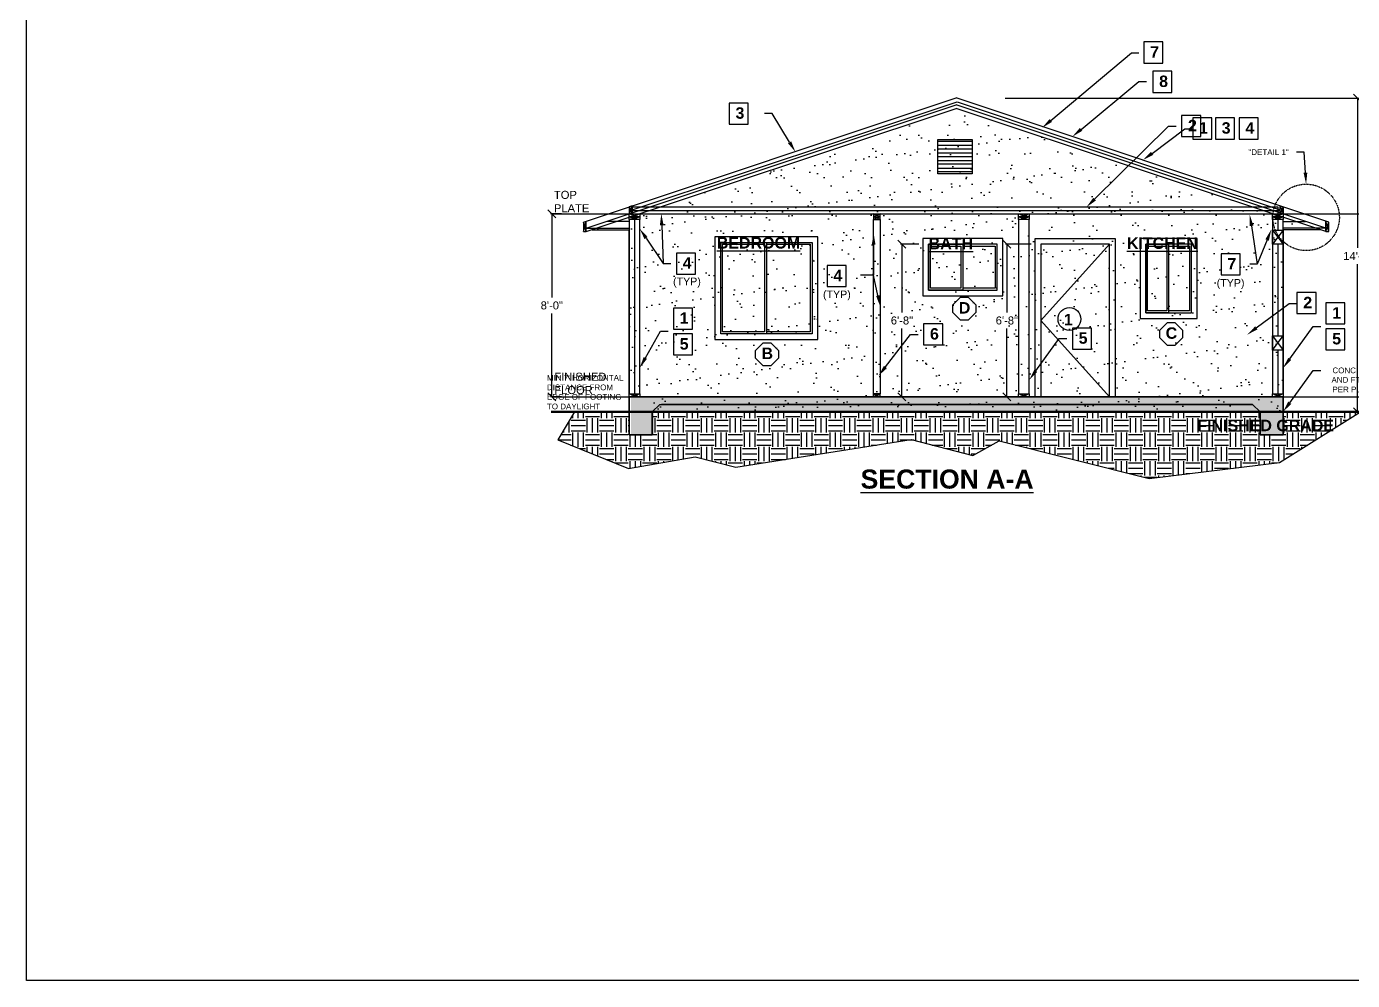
# Model space of a CAD drawing. Header units: inches. Extents: x -350 to 3672, y -1325 to 3943.
# Drawn here: x -308 to 387, y -1325 to -825 of the extents above; entities that cross this region are included whole.
import ezdxf
from ezdxf import colors
from ezdxf.entities.mleader import LeaderData, LeaderLine
from ezdxf.math import Vec2, Vec3

# ---------------------------------------------------------------- set-up
doc = ezdxf.new("R2010")
doc.units = ezdxf.units.IN
doc.header["$MEASUREMENT"] = 0
doc.linetypes.add('DASHED2', pattern=[0.375, 0.25, -0.125])
for name, color, linetype in [('Elevation - Front & Back', 7, 'Continuous'), ('Elevation - Front & Back Dim & Labels', 190, 'Continuous'), ('Elevation - Front Details', 3, 'Continuous'), ('Elevation - Section F&B Details', 7, 'Continuous'), ('Elevation - Section R&L Details', 7, 'Continuous'), ('Elevation- Back Details', 6, 'Continuous'), ('Foundation Outline', 9, 'DASHED2')]:
    doc.layers.add(name, color=color, linetype=linetype)
doc.layers.add('Insulation', color=40, linetype='BATTING', transparency=0.7)
doc.styles.get("Standard").update_dxf_attribs({"font": 'arial.ttf'})
doc.linetypes.add('BATTING', pattern='A,0.0001,-0.1,[134,ltypeshp.shx,S=0.1,R=0,X=-0.1,Y=0],-0.2,[134,ltypeshp.shx,S=0.1,R=180,X=0.1,Y=0],-0.1', length=0.4001)
doc.dimstyles.get("Standard").update_dxf_attribs({"dimscale": 0.7, "dimtxt": 6, "dimasz": 6, "dimexe": 1, "dimexo": 3, "dimgap": 3, "dimtad": 0, "dimtih": 1, "dimtoh": 1, "dimdec": 4, "dimzin": 1, "dimdsep": 46, "dimlunit": 4, "dimtxsty": 'Standard', "dimblk": 'OBLIQUE', "dimcen": 0.09, "dimadec": 0, "dimazin": 0, "dimtfac": 1, "dimtdec": 4, "dimtofl": 0, "dimtmove": 0, "dimatfit": 3, "dimfxl": 1, "dimtolj": 1, "dimtzin": 0, "dimarcsym": 0})

# ---------------------------------------------------------------- blocks, each defined once
blk = doc.blocks.new('_Oblique')
at = {"color": 0, "linetype": 'ByBlock', "lineweight": -2}
blk.add_line((-0.5, -0.5), (0.5, 0.5), dxfattribs=at)
blk = doc.blocks.new('*D3')
at = {"layer": 'Defpoints', "color": 0, "transparency": 16777216}
for p in [(220.7, -938.98), (205.83, -1018.98), (223.7, -1018.98)]:
    blk.add_point(p, dxfattribs=at)
at = {"layer": 'Elevation - Front Details', "color": 0, "lineweight": -2, "transparency": 16777216}
for p, q in [((218.6, -938.98), (205.13, -938.98)), ((205.83, -938.98), (205.83, -974.73)), ((205.83, -1018.98), (205.83, -983.22)), ((221.6, -1018.98), (205.13, -1018.98))]:
    blk.add_line(p, q, dxfattribs=at)
at = {"layer": 'Elevation - Front Details', "color": 0, "lineweight": -2, "transparency": 16777216, "xscale": 4.199999999999999, "yscale": 4.199999999999999, "zscale": 4.199999999999999}
for p, rotation in [((205.83, -938.98), 90), ((205.83, -1018.98), 270)]:
    blk.add_blockref('_Oblique', p, dxfattribs=dict(at, rotation=rotation))
at = {"layer": 'Elevation - Front Details', "color": 0, "transparency": 16777216, "insert": (205.83, -978.98), "char_height": 4.2, "attachment_point": 5}
blk.add_mtext('\\A1;6\'-8"', dxfattribs=at)
blk = doc.blocks.new('*D5')
at = {"layer": 'Defpoints', "color": 0, "transparency": 16777216}
for p in [(-25.75, -922.98), (-32.9, -1018.98), (-25.75, -1018.98)]:
    blk.add_point(p, dxfattribs=at)
at = {"layer": 'Elevation - Front & Back Dim & Labels', "color": 0, "lineweight": -2, "transparency": 16777216}
for p, q in [((-27.85, -922.98), (-33.6, -922.98)), ((-32.9, -922.98), (-32.9, -966.84)), ((-32.9, -1018.98), (-32.9, -975.33)), ((-27.85, -1018.98), (-33.6, -1018.98))]:
    blk.add_line(p, q, dxfattribs=at)
at = {"layer": 'Elevation - Front & Back Dim & Labels', "color": 0, "lineweight": -2, "transparency": 16777216, "xscale": 4.199999999999999, "yscale": 4.199999999999999, "zscale": 4.199999999999999}
for p, rotation in [((-32.9, -922.98), 90), ((-32.9, -1018.98), 270)]:
    blk.add_blockref('_Oblique', p, dxfattribs=dict(at, rotation=rotation))
at = {"layer": 'Elevation - Front & Back Dim & Labels', "color": 0, "transparency": 16777216, "insert": (-32.9, -971.08), "char_height": 4.2, "attachment_point": 5}
blk.add_mtext('\\A1;8\'-0"', dxfattribs=at)
blk = doc.blocks.new('*D11')
at = {"layer": 'Defpoints', "color": 0, "transparency": 16777216}
for p in [(161.7, -938.98), (150.79, -1018.98), (164.7, -1018.98)]:
    blk.add_point(p, dxfattribs=at)
at = {"layer": 'Elevation- Back Details', "color": 0, "lineweight": -2, "transparency": 16777216}
for p, q in [((159.6, -938.98), (150.09, -938.98)), ((150.79, -938.98), (150.79, -974.73)), ((150.79, -1018.98), (150.79, -983.22)), ((162.6, -1018.98), (150.09, -1018.98))]:
    blk.add_line(p, q, dxfattribs=at)
at = {"layer": 'Elevation- Back Details', "color": 0, "lineweight": -2, "transparency": 16777216, "xscale": 4.199999999999999, "yscale": 4.199999999999999, "zscale": 4.199999999999999}
for p, rotation in [((150.79, -938.98), 90), ((150.79, -1018.98), 270)]:
    blk.add_blockref('_Oblique', p, dxfattribs=dict(at, rotation=rotation))
at = {"layer": 'Elevation- Back Details', "color": 0, "transparency": 16777216, "insert": (150.79, -978.98), "char_height": 4.2, "attachment_point": 5}
blk.add_mtext('\\A1;6\'-8"', dxfattribs=at)
blk = doc.blocks.new('*D29')
at = {"layer": 'Defpoints', "color": 0, "transparency": 16777216}
for p in [(202.81, -862.29), (180.2, -1026.98), (389.8, -1026.98)]:
    blk.add_point(p, dxfattribs=at)
at = {"layer": 'Elevation - Front & Back Dim & Labels', "color": 0, "lineweight": -2, "transparency": 16777216}
for p, q in [((204.91, -862.29), (390.5, -862.29)), ((389.8, -862.29), (389.8, -940.89)), ((389.8, -1026.98), (389.8, -949.38)), ((182.3, -1026.98), (390.5, -1026.98))]:
    blk.add_line(p, q, dxfattribs=at)
at = {"layer": 'Elevation - Front & Back Dim & Labels', "color": 0, "lineweight": -2, "transparency": 16777216, "xscale": 4.199999999999999, "yscale": 4.199999999999999, "zscale": 4.199999999999999}
for p, rotation in [((389.8, -862.29), 90), ((389.8, -1026.98), 270)]:
    blk.add_blockref('_Oblique', p, dxfattribs=dict(at, rotation=rotation))
at = {"layer": 'Elevation - Front & Back Dim & Labels', "color": 0, "transparency": 16777216, "insert": (389.8, -945.13), "char_height": 4.2, "attachment_point": 5}
blk.add_mtext('\\A1;14\'-0" ', dxfattribs=at)

msp = doc.modelspace()

# ---------------------------------------------------------------- hatches: boundary and pattern name
at = {"layer": 'Elevation - Front Details', "transparency": 33554636}
h = msp.add_hatch(dxfattribs=at)
h.set_pattern_fill('AR-SAND', color=256, scale=8)
h.paths.add_polyline_path([(13.13145, -922.97565), (-11.80072, -931.28635), (7.69927, -931.28635), (7.69927, -1018.97565), (220.69927, -1018.97565), (220.69927, -935.97565), (262.69927, -935.97565), (262.69927, -1018.97565), (350.69927, -1018.97565), (350.69927, -931.2863), (370.19926, -931.2863), (345.26722, -922.97565)])
h.paths.add_polyline_path([(106.69927, -934.97565), (106.69927, -988.97565), (52.69927, -988.97565), (52.69927, -934.97565)], flags=16)
h.paths.add_polyline_path([(103.69927, -937.97565), (103.69927, -985.97565), (79.69927, -985.97565), (55.69927, -985.97565), (55.69927, -937.97565), (79.69927, -937.97565)], flags=0)
h.paths.add_polyline_path([(78.69927, -938.97565), (78.69927, -984.97565), (56.69927, -984.97565), (56.69927, -938.97565)], flags=0)
h.paths.add_polyline_path([(86.00407, -994.6795), (86.00407, -998.6795), (82.00407, -1002.6795), (78.00407, -1002.6795), (74.00407, -998.6795), (74.00407, -994.6795), (78.00407, -990.6795), (82.00407, -990.6795)], flags=16)
h.paths.add_polyline_path([(275.69927, -935.97565), (305.69927, -935.97565), (305.69927, -977.97565), (275.69927, -977.97565)], flags=16)
h.paths.add_polyline_path([(278.69927, -938.97565), (290.69927, -938.97565), (302.69927, -938.97565), (302.69927, -974.97565), (278.69927, -974.97565)], flags=0)
h.paths.add_polyline_path([(279.69927, -939.97565), (289.69927, -939.97565), (289.69927, -973.97565), (279.69927, -973.97565)], flags=0)
h.paths.add_polyline_path([(286.03232, -984.03231), (290.03232, -980.03231), (294.03232, -980.03231), (298.03232, -984.03231), (298.03232, -988.03231), (294.03232, -992.03231), (290.03232, -992.03231), (286.03232, -988.03231)], flags=16)
h.paths.add_polyline_path([(345.26722, -922.97565), (179.19934, -867.61984), (13.13145, -922.97565)])
h.paths.add_polyline_path([(350.69927, -1026.97565), (350.69927, -1018.97565), (7.69927, -1018.97565), (7.69927, -1026.97565)])
h.paths.add_polyline_path([(198.96978, -983.33322), (212.753, -983.33322), (212.753, -974.67824), (198.96978, -974.67824)], flags=24)
h.paths.add_polyline_path([(287.65896, -991.93716), (296.71217, -991.93716), (296.71217, -979.57291), (287.65896, -979.57291)], flags=24)
h.paths.add_polyline_path([(75.51407, -1002.48203), (84.56727, -1002.48203), (84.56727, -990.11777), (75.51407, -990.11777)], flags=24)
at = {"layer": 'Elevation - Section F&B Details', "transparency": 33554687}
h = msp.add_hatch(dxfattribs=at)
h.set_pattern_fill('AR-CONC', color=256)
h.set_pattern_definition([(50, (0, 181.454), (7.172602, -0.62752), [0.75, -8.25]), (355, (0, 181.454), (-1.387513, 7.52192), [0.6, -6.6]), (100.45144, (0.598, 181.402), (5.78509, 6.8944), [0.6374, -7.01142]), (46.1842, (0, 183.454), (10.672413, -1.65519), [1.125, -12.375]), (96.6356, (0.889, 183.316), (9.34662, 9.74119), [0.9561, -10.51714]), (351.1842, (0, 183.454), (9.34662, 9.74119), [0.9, -9.9]), (21, (1, 182.954), (5.96907, -4.02619), [0.75, -8.25]), (326, (1, 182.954), (2.433153, 7.2515), [0.6, -6.6]), (71.45144, (1.4974, 182.619), (8.402224, 3.22531), [0.6374, -7.01142]), (37.5, (0, 181.4543), (0.1215986, 3.3289385), [0, -6.52, 0, -6.7, 0, -6.625]), (7.5, (0, 181.4543), (2.630695, 3.944117), [0, -3.82, 0, -6.37, 0, -2.525]), (327.5, (-2.23, 181.4543), (5.3382244, -0.2255487), [0, -2.5, 0, -7.8, 0, -10.35]), (317.5, (-3.23, 181.4543), (5.831862, 1.00105), [0, -3.25, 0, -5.18, 0, -7.35])])
h.paths.add_polyline_path([(350.69927, -1026.97565), (338.69927, -1026.97565), (338.69927, -1038.97565), (350.69927, -1038.97565)])
h.paths.add_polyline_path([(350.69927, -1018.97565), (8.69927, -1018.97565), (8.69927, -1026.97565), (20.69927, -1026.97565), (24.69927, -1022.97565), (334.69927, -1022.97565), (338.69927, -1026.97565), (350.69927, -1026.97565)])
h.paths.add_polyline_path([(20.69927, -1026.97565), (8.69927, -1026.97565), (8.69927, -1038.97565), (20.69927, -1038.97565)])
at = {"layer": 'Elevation - Section F&B Details', "transparency": 33554585}
h = msp.add_hatch(dxfattribs=at)
h.set_pattern_fill('EARTH', color=256, scale=30)
h.set_pattern_definition([(0, (14.682, 245.642), (7.5, 7.5), [7.5, -7.5]), (0, (14.682, 248.454), (7.5, 7.5), [7.5, -7.5]), (0, (14.682, 251.267), (7.5, 7.5), [7.5, -7.5]), (90, (15.6194, 252.204), (-7.5, 7.5), [7.5, -7.5]), (90, (18.432, 252.204), (-7.5, 7.5), [7.5, -7.5]), (90, (21.2444, 252.204), (-7.5, 7.5), [7.5, -7.5])])
h.paths.add_polyline_path([(19.69927, -1026.97565), (19.69927, -1038.97565), (7.69927, -1038.97565), (7.69927, -1026.97565), (-20.99365, -1026.97565), (-29.77152, -1041.69482), (7.40629, -1056.58999), (42.2638, -1050.5616), (63.71459, -1055.92016), (155.55076, -1041.51901), (188.06211, -1049.89178), (201.80402, -1042.18884), (280.56862, -1061.94855), (348.94299, -1053.57579), (391.37796, -1026.97565), (350.69927, -1026.97565), (350.69927, -1038.97565), (338.69927, -1038.97565), (338.69927, -1026.97565)])
at = {"layer": 'Elevation- Back Details', "transparency": 33554636}
h = msp.add_hatch(dxfattribs=at)
h.set_pattern_fill('AR-SAND', color=256, scale=8)
h.paths.add_polyline_path([(13.13145, -922.97565), (-11.80072, -931.28635), (7.69927, -931.28635), (7.69927, -1018.97565), (350.69927, -1018.97565), (350.69927, -931.2863), (370.19926, -931.2863), (345.26722, -922.97565)])
h.paths.add_polyline_path([(203.69927, -965.97565), (161.69927, -965.97565), (161.69927, -935.97565), (203.69927, -935.97565)], flags=16)
h.paths.add_polyline_path([(200.69927, -962.97565), (164.69927, -962.97565), (164.69927, -938.97565), (200.69927, -938.97565)], flags=0)
h.paths.add_polyline_path([(189.49582, -970.78738), (189.49582, -974.78738), (185.49582, -978.78738), (181.49582, -978.78738), (177.49582, -974.78738), (177.49582, -970.78738), (181.49582, -966.78738), (185.49582, -966.78738)], flags=16)
h.paths.add_polyline_path([(181.69927, -961.97565), (165.69927, -961.97565), (165.69927, -939.97565), (181.69927, -939.97565)], flags=0)
h.paths.add_polyline_path([(345.26722, -922.97565), (179.19934, -867.61984), (13.13145, -922.97565)])
h.paths.add_polyline_path([(7.69927, -1018.97565), (7.69927, -1026.97565), (350.69927, -1026.97565), (350.69927, -1018.97565)])
h.paths.add_polyline_path([(143.92747, -983.33322), (157.71069, -983.33322), (157.71069, -974.67824), (143.92747, -974.67824)], flags=24)
h.paths.add_polyline_path([(179.01195, -978.58991), (188.06516, -978.58991), (188.06516, -966.22565), (179.01195, -966.22565)], flags=24)
at = {"layer": 'Foundation Outline', "transparency": 33554534}
h = msp.add_hatch(dxfattribs=at)
h.set_pattern_fill('AR-SAND', color=256)
h.paths.add_polyline_path([(334.69927, -1022.97565), (23.69927, -1022.97565), (19.69927, -1026.97565), (338.69927, -1026.97565)])

# ---------------------------------------------------------------- linework, layer by layer
at = {"color": 3}
msp.add_lwpolyline([(-308.48011, -615.06986), (740.85594, -615.06986), (740.85594, -1325.43439), (-308.48011, -1325.43439)], close=True, dxfattribs=at)
at = {"layer": 'Elevation - Front & Back'}
for p, q in [((-16.30073, -927.28635), (179.19927, -862.11982)), ((374.69927, -927.2863), (179.19927, -862.11982)), ((-16.30073, -927.28635), (-16.30073, -932.28635)), ((7.69927, -1026.97565), (7.69927, -931.28635)), ((350.69927, -931.2863), (350.69927, -1026.97565)), ((374.69927, -932.2863), (374.69927, -927.2863)), ((-16.30073, -932.28635), (-14.80073, -932.28635)), ((373.19927, -932.2863), (374.69927, -932.2863))]:
    msp.add_line(p, q, dxfattribs=at)
at = {"layer": 'Elevation - Front & Back Dim & Labels'}
for p, q in [((-14.80073, -932.28635), (179.19934, -867.61984)), ((373.19927, -932.2863), (179.19934, -867.61984)), ((187.69927, -884.97581), (169.69927, -884.97581)), ((169.69927, -886.97581), (187.69927, -886.97581)), ((187.69927, -888.97581), (169.69927, -888.97581)), ((169.69927, -890.97581), (187.69927, -890.97581)), ((187.69927, -892.97581), (169.69927, -892.97581)), ((169.69927, -894.97581), (187.69927, -894.97581)), ((187.69927, -896.97581), (169.69927, -896.97581)), ((169.69927, -898.97581), (187.69927, -898.97581)), ((187.69927, -900.97581), (169.69927, -900.97581)), ((-11.80072, -931.28635), (7.69927, -931.28635)), ((370.19926, -931.2863), (350.69927, -931.2863))]:
    msp.add_line(p, q, dxfattribs=at)
at = {"layer": 'Elevation - Front & Back Dim & Labels', "linetype": 'DASHED2'}
for p, q in [((-32.89656, -922.97565), (396.68787, -922.97565)), ((-32.89656, -1018.97565), (395.68787, -1018.97565))]:
    msp.add_line(p, q, dxfattribs=at)
at = {"layer": 'Elevation - Front & Back Dim & Labels', "lineweight": 100}
msp.add_line((-33.27656, -1026.97565), (395.68787, -1026.97565), dxfattribs=at)
at = {"layer": 'Elevation - Front & Back Dim & Labels'}
for points in [[(303.33701, -883.70188), (313.37465, -883.70188), (313.37465, -872.64661), (303.33701, -872.64661)], [(315.20679, -883.70188), (325.24443, -883.70188), (325.24443, -872.64661), (315.20679, -872.64661)], [(327.71072, -883.70188), (337.74836, -883.70188), (337.74836, -872.64661), (327.71072, -872.64661)], [(169.69927, -883.97581), (187.69927, -883.97581), (187.69927, -901.97581), (169.69927, -901.97581)], [(358.01904, -975.35631), (368.05668, -975.35631), (368.05668, -964.30103), (358.01904, -964.30103)]]:
    msp.add_lwpolyline(points, close=True, dxfattribs=at)
at = {"layer": 'Elevation - Front Details'}
for p, q in [((259.69927, -938.97565), (223.69927, -978.97565)), ((223.69927, -978.97565), (259.69927, -1018.97565)), ((290.03232, -980.03231), (294.03232, -980.03231)), ((294.03232, -980.03231), (298.03232, -984.03231)), ((286.03232, -988.03231), (286.03232, -984.03231)), ((298.03232, -984.03231), (298.03232, -988.03231)), ((74.00407, -998.6795), (74.00407, -994.6795)), ((78.00407, -990.6795), (82.00407, -990.6795)), ((82.00407, -990.6795), (86.00407, -994.6795)), ((86.00407, -994.6795), (86.00407, -998.6795)), ((294.03232, -992.03231), (290.03232, -992.03231)), ((82.00407, -1002.6795), (78.00407, -1002.6795))]:
    msp.add_line(p, q, dxfattribs=at)
for points in [[(52.69927, -988.97565), (106.69927, -988.97565), (106.69927, -934.97565), (52.69927, -934.97565)], [(56.69927, -938.97565), (78.69927, -938.97565), (78.69927, -984.97565), (56.69927, -984.97565)], [(223.69927, -1018.97565), (259.69927, -1018.97565), (259.69927, -938.97565), (223.69927, -938.97565)], [(275.69927, -977.97565), (305.69927, -977.97565), (305.69927, -935.97565), (275.69927, -935.97565)], [(279.69927, -939.97565), (289.69927, -939.97565), (289.69927, -973.97565), (279.69927, -973.97565)]]:
    msp.add_lwpolyline(points, close=True, dxfattribs=at)
for points in [[(55.69927, -937.97565), (79.69927, -937.97565), (79.69927, -985.97565), (55.69927, -985.97565), (55.69927, -937.97565)], [(79.69927, -937.97565), (103.69927, -937.97565), (103.69927, -985.97565), (79.69927, -985.97565)], [(79.69927, -938.97565), (102.69927, -938.97565), (102.69927, -984.97565), (79.69927, -984.97565)], [(220.69927, -1018.97565), (220.69927, -935.97565), (262.69927, -935.97565), (262.69927, -1018.97565)], [(278.69927, -974.97565), (302.69927, -974.97565), (302.69927, -938.97565), (278.69927, -938.97565), (278.69927, -974.97565)], [(278.69927, -938.97565), (290.69927, -938.97565), (290.69927, -974.97565), (278.69927, -974.97565), (278.69927, -938.97565)], [(290.69927, -939.97565), (301.69927, -939.97565), (301.69927, -973.97565), (290.69927, -973.97565)], [(286.03232, -984.03231), (290.03232, -980.03231)], [(74.00407, -994.6795), (78.00407, -990.6795)], [(290.03232, -992.03231), (286.03232, -988.03231)], [(298.03232, -988.03231), (294.03232, -992.03231)], [(78.00407, -1002.6795), (74.00407, -998.6795)], [(86.00407, -998.6795), (82.00407, -1002.6795)]]:
    msp.add_lwpolyline(points, dxfattribs=at)
msp.add_circle((238.67153, -978.19893), 6, dxfattribs=at)
at = {"layer": 'Elevation - Section F&B Details'}
for p, q in [((-14.80073, -930.47563), (179.19927, -865.80914)), ((373.19927, -930.47563), (179.19927, -865.80914)), ((9.19927, -918.78632), (7.69927, -922.97565)), ((7.69927, -919.28632), (9.19927, -922.97565)), ((7.69927, -922.97565), (13.19927, -924.47565)), ((7.69927, -924.47565), (13.19927, -922.97565)), ((7.69927, -924.47565), (13.19927, -925.97565)), ((7.69927, -925.97565), (13.19927, -924.47565)), ((139.44927, -924.47565), (139.44927, -922.97565)), ((139.44927, -925.97565), (139.44927, -924.47565)), ((211.94927, -922.97565), (217.44927, -924.47565)), ((211.94927, -924.47565), (217.44927, -922.97565)), ((211.94927, -924.47565), (217.44927, -925.97565)), ((211.94927, -925.97565), (217.44927, -924.47565)), ((345.19927, -922.97565), (350.69927, -924.47565)), ((345.19927, -924.47565), (350.69927, -922.97565)), ((345.19927, -924.47565), (350.69927, -925.97565)), ((345.19927, -925.97565), (350.69927, -924.47565)), ((349.19927, -918.78632), (350.69927, -922.97565)), ((350.69927, -919.28632), (349.19927, -922.97565)), ((-16.30073, -932.28635), (-14.80073, -926.78635)), ((-14.80073, -932.28635), (-16.30073, -927.28635)), ((-14.80073, -932.28635), (-14.80073, -926.78635)), ((-14.6079, -930.41135), (7.69927, -930.41135)), ((7.69927, -926.91135), (-4.10787, -926.91135)), ((345.19927, -931.47565), (350.69927, -938.97565)), ((350.69927, -931.47565), (345.19927, -938.97565)), ((350.69927, -926.91135), (362.5064, -926.91135)), ((373.00643, -930.41135), (350.69927, -930.41135)), ((373.19927, -932.28635), (373.19927, -926.78635)), ((374.69927, -932.28635), (373.19927, -926.78635)), ((373.19927, -932.28635), (374.69927, -927.28635)), ((347.94927, -938.97565), (347.94927, -986.97565)), ((345.19927, -986.97565), (350.69927, -994.47565)), ((345.19927, -994.47565), (350.69927, -986.97565)), ((7.69927, -1017.47565), (13.19927, -1018.97565)), ((7.69927, -1018.97565), (13.19927, -1017.47565)), ((211.94927, -1017.47565), (217.44927, -1018.97565)), ((211.94927, -1018.97565), (217.44927, -1017.47565)), ((345.19927, -1017.47565), (350.69927, -1018.97565)), ((345.19927, -1018.97565), (350.69927, -1017.47565)), ((23.69927, -1022.97565), (19.69927, -1026.97565)), ((334.69927, -1022.97565), (24.69927, -1022.97565)), ((338.69927, -1026.97565), (334.69927, -1022.97565))]:
    msp.add_line(p, q, dxfattribs=at)
for points in [[(277.69017, -843.79861), (287.72781, -843.79861), (287.72781, -832.74334), (277.69017, -832.74334)], [(282.41825, -859.20321), (292.45589, -859.20321), (292.45589, -848.14794), (282.41825, -848.14794)], [(60.15181, -875.86444), (70.18946, -875.86444), (70.18946, -864.80917), (60.15181, -864.80917)], [(297.53577, -882.44597), (307.57342, -882.44597), (307.57342, -871.39069), (297.53577, -871.39069)], [(7.69927, -922.97565), (9.19927, -922.97565), (9.19927, -918.78632), (7.69927, -919.28632)], [(7.69927, -924.47565), (7.69927, -922.97565), (13.19927, -922.97565), (13.19927, -924.47565)], [(7.69927, -925.97565), (7.69927, -924.47565), (13.19927, -924.47565), (13.19927, -925.97565)], [(211.94927, -924.47565), (211.94927, -922.97565), (217.44927, -922.97565), (217.44927, -924.47565)], [(211.94927, -925.97565), (211.94927, -924.47565), (217.44927, -924.47565), (217.44927, -925.97565)], [(345.19927, -924.47565), (345.19927, -922.97565), (350.69927, -922.97565), (350.69927, -924.47565)], [(345.19927, -925.97565), (345.19927, -924.47565), (350.69927, -924.47565), (350.69927, -925.97565)], [(350.69927, -922.97565), (349.19927, -922.97565), (349.19927, -918.78632), (350.69927, -919.28632)], [(7.69927, -1017.47565), (13.19927, -1017.47565), (13.19927, -925.97565), (7.69927, -925.97565)], [(139.44927, -925.97565), (139.44927, -1017.47565), (135.94927, -1017.47565), (135.94927, -925.97565)], [(211.94927, -1017.47565), (217.44927, -1017.47565), (217.44927, -925.97565), (211.94927, -925.97565)], [(345.19927, -1017.47565), (350.69927, -1017.47565), (350.69927, -925.97565), (345.19927, -925.97565)], [(350.69927, -938.97565), (345.19927, -938.97565), (345.19927, -931.47565), (350.69927, -931.47565)], [(32.4553, -954.6027), (42.49294, -954.6027), (42.49294, -943.54743), (32.4553, -943.54743)], [(318.19614, -955.00656), (328.23379, -955.00656), (328.23379, -943.95129), (318.19614, -943.95129)], [(111.52939, -961.16578), (121.56703, -961.16578), (121.56703, -950.1105), (111.52939, -950.1105)], [(30.88689, -983.51541), (40.92453, -983.51541), (40.92453, -972.46014), (30.88689, -972.46014)], [(373.18567, -980.80067), (383.22332, -980.80067), (383.22332, -969.7454), (373.18567, -969.7454)], [(162.17861, -991.793), (172.21625, -991.793), (172.21625, -980.73772), (162.17861, -980.73772)], [(30.88689, -997.05379), (40.92453, -997.05379), (40.92453, -985.99852), (30.88689, -985.99852)], [(240.17861, -993.97867), (250.21625, -993.97867), (250.21625, -982.9234), (240.17861, -982.9234)], [(350.69927, -994.47565), (345.19927, -994.47565), (345.19927, -986.97565), (350.69927, -986.97565)], [(373.18567, -994.33906), (383.22332, -994.33906), (383.22332, -983.28379), (373.18567, -983.28379)], [(7.69927, -1018.97565), (7.69927, -1017.47565), (13.19927, -1017.47565), (13.19927, -1018.97565)], [(211.94927, -1018.97565), (211.94927, -1017.47565), (217.44927, -1017.47565), (217.44927, -1018.97565)], [(345.19927, -1018.97565), (345.19927, -1017.47565), (350.69927, -1017.47565), (350.69927, -1018.97565)], [(7.69927, -1026.97565), (-20.99365, -1026.97565), (-29.77152, -1041.69482), (7.40629, -1056.58999), (42.2638, -1050.5616), (63.71459, -1055.92016), (155.55076, -1041.51901), (188.06211, -1049.89178), (201.80402, -1042.18884), (280.56862, -1061.94855), (348.94299, -1053.57579), (391.37796, -1026.97565), (350.69927, -1026.97565), (350.69927, -1038.97565), (338.69927, -1038.97565), (338.69927, -1026.97565), (19.69927, -1026.97565), (19.69927, -1038.97565), (7.69927, -1038.97565)]]:
    msp.add_lwpolyline(points, close=True, dxfattribs=at)
for points in [[(7.69927, -922.97565), (348.19927, -922.97565), (348.19927, -919.47565), (9.19927, -919.47565), (9.19927, -922.97565)], [(135.94927, -922.97565), (139.44927, -922.97565), (135.94927, -924.47565), (139.44927, -924.47565), (135.94927, -922.97565), (135.94927, -924.47565)], [(135.94927, -924.47565), (139.44927, -924.47565), (135.94927, -925.97565), (139.44927, -925.97565), (135.94927, -924.47565), (135.94927, -925.97565)], [(7.69927, -1018.97565), (7.69927, -1038.97565), (19.69927, -1038.97565), (19.69927, -1026.97565), (23.69927, -1022.97565), (334.69927, -1022.97565), (338.69927, -1026.97565), (338.69927, -1038.97565), (350.69927, -1038.97565), (350.69927, -1018.97565), (8.69927, -1018.97565)], [(135.94927, -1017.47565), (139.44927, -1017.47565), (135.94927, -1018.97565), (135.94927, -1017.47565), (139.44927, -1018.97565), (139.44927, -1017.47565)]]:
    msp.add_lwpolyline(points, dxfattribs=at)
at = {"layer": 'Elevation - Section F&B Details', "linetype": 'DASHED2', "ltscale": 0.5}
msp.add_circle((362.8233, -924.83423), 17.44788, dxfattribs=at)
at = {"layer": 'Elevation- Back Details'}
for p, q in [((181.49582, -966.78738), (185.49582, -966.78738)), ((185.49582, -966.78738), (189.49582, -970.78738)), ((177.49582, -974.78738), (177.49582, -970.78738)), ((189.49582, -970.78738), (189.49582, -974.78738)), ((185.49582, -978.78738), (181.49582, -978.78738))]:
    msp.add_line(p, q, dxfattribs=at)
for points in [[(161.69927, -965.97565), (203.69927, -965.97565), (203.69927, -935.97565), (161.69927, -935.97565)], [(164.69927, -962.97565), (200.69927, -962.97565), (200.69927, -938.97565), (164.69927, -938.97565)], [(164.69927, -938.97565), (182.69927, -938.97565), (182.69927, -962.97565), (164.69927, -962.97565)], [(165.69927, -939.97565), (181.69927, -939.97565), (181.69927, -961.97565), (165.69927, -961.97565)]]:
    msp.add_lwpolyline(points, close=True, dxfattribs=at)
for points in [[(182.69927, -939.97565), (199.69927, -939.97565), (199.69927, -961.97565), (182.69927, -961.97565)], [(177.49582, -970.78738), (181.49582, -966.78738)], [(181.49582, -978.78738), (177.49582, -974.78738)], [(189.49582, -974.78738), (185.49582, -978.78738)]]:
    msp.add_lwpolyline(points, dxfattribs=at)
at = {"layer": 'Insulation', "ltscale": 0.08}
for p, q in [((9.19927, -920.88099), (179.69927, -864.19862)), ((179.69927, -864.19862), (349.19927, -920.88099)), ((9.19927, -921.22565), (349.19927, -921.22565))]:
    msp.add_line(p, q, dxfattribs=at)
at = {"layer": 'Insulation', "ltscale": 0.1}
for p, q in [((10.44927, -925.97565), (10.44927, -1017.47565)), ((347.94927, -925.97565), (347.94927, -931.47565)), ((347.94927, -994.47565), (347.94927, -1017.47565))]:
    msp.add_line(p, q, dxfattribs=at)

# ---------------------------------------------------------------- texts
at = {"layer": 'Elevation - Front & Back Dim & Labels', "attachment_point": 1}
for s, width, gutter_width, insert, char_height in [('{\\fArial|b1|i0|c0|p34;1}', 70.1010121, 1, (306.64542, -874.88384), 6), ('{\\fArial|b1|i0|c0|p34;3}', 70.1010121, 1, (318.5152, -874.88384), 6), ('{\\fArial|b1|i0|c0|p34;4}', 70.1010121, 1, (331.01913, -874.88384), 6), ('TOP \\PPLATE', 52.3901152, 0.7, (-31.79203, -910.91117), 4.2), ('{\\fArial|b1|i0|c0|p34;2}', 70.1010121, 1, (361.32746, -966.53826), 6), ('FINISHED \\PFLOOR', 52.3901152, 0.7, (-31.59023, -1006.38577), 4.2), ('{\\fArial|b1|i0|c0|p34;FINISHED GRADE}', 74.8430218, 1, (305.76865, -1031.06701), 6)]:
    msp.add_mtext_dynamic_manual_height_columns(s, width=width, gutter_width=gutter_width, heights=[0], dxfattribs=dict(at, insert=insert, char_height=char_height))
at = {"layer": 'Elevation - Front Details', "char_height": 6, "attachment_point": 1}
for s, insert in [('\\pxqc;{\\fArial|b1|i0|c0|p34;1}', (202.9979, -975.5064)), ('\\pxqc;{\\fArial|b1|i0|c0|p34;C}', (257.11869, -982.55858)), ('\\pxqc;{\\fArial|b1|i0|c0|p34;B}', (45.09044, -993.20577))]:
    msp.add_mtext_dynamic_manual_height_columns(s, width=70.1010121, gutter_width=1, heights=[0], dxfattribs=dict(at, insert=insert))
at = {"layer": 'Elevation - Section F&B Details', "attachment_point": 1}
for s, width, insert, char_height in [('{\\fArial|b1|i0|c0|p34;7}', 70.1010121, (280.99859, -834.98056), 6), ('{\\fArial|b1|i0|c0|p34;8}', 70.1010121, (285.72667, -850.38517), 6), ('{\\fArial|b1|i0|c0|p34;3}', 70.1010121, (63.46023, -867.0464), 6), ('{\\fArial|b1|i0|c0|p34;2}', 70.1010121, (300.84419, -873.62792), 6), ('\\pxqc;{\\fArial|b1|i0|c0|p34;\\LBEDROOM}', 70.1010121, (40.48641, -935.2003), 6), ('\\pxqc;{\\fArial|b1|i0|c0|p34;\\LBATH}', 70.1010121, (141.39597, -935.56135), 6), ('\\pxqc;{\\fArial|b1|i0|c0|p34;\\LKITCHEN}', 70.1010121, (252.3691, -935.37335), 6), ('{\\fArial|b1|i0|c0|p34;4}', 70.1010121, (35.76372, -945.78466), 6), ('{\\fArial|b1|i0|c0|p34;4}', 70.1010121, (114.83781, -952.34773), 6), ('{\\fArial|b1|i0|c0|p34;7}', 70.1010121, (321.50456, -946.18852), 6), ('(TYP)', 23.1015534, (30.70879, -956.45572), 4), ('(TYP)', 23.1015534, (109.36317, -963.23522), 4), ('{\\fArial|b1|i0|c0|p34;1}', 70.1010121, (376.49409, -971.98263), 6), ('{\\fArial|b1|i0|c0|p34;1}', 70.1010121, (34.19531, -974.69736), 6), ('{\\fArial|b1|i0|c0|p34;6}', 70.1010121, (165.48703, -982.97495), 6), ('{\\fArial|b1|i0|c0|p34;5}', 70.1010121, (243.48703, -985.16063), 6), ('{\\fArial|b1|i0|c0|p34;5}', 70.1010121, (376.49409, -985.52101), 6), ('{\\fArial|b1|i0|c0|p34;5}', 70.1010121, (34.19531, -988.23575), 6), ("MIN 7' HORIZONTAL DISTANCE FROM EDGE OF FOOTING TO DAYLIGHT", 44.5338597, (-35.46295, -1007.57017), 3), ('{\\fArial|b1|i0|c0|p34;\\LSECTION A-A}', 224.8484198, (129.08407, -1057.21017), 10)]:
    msp.add_mtext_dynamic_manual_height_columns(s, width=width, gutter_width=1, heights=[0], dxfattribs=dict(at, insert=insert, char_height=char_height))
at = {"layer": 'Elevation - Section R&L Details', "insert": (315.91922, -957.20345), "char_height": 4, "attachment_point": 1}
msp.add_mtext_dynamic_manual_height_columns('(TYP)', width=23.1015534, gutter_width=1, heights=[0], dxfattribs=at)
at = {"layer": 'Elevation- Back Details', "insert": (148.58218, -969.31365), "char_height": 6, "attachment_point": 1}
msp.add_mtext_dynamic_manual_height_columns('\\pxqc;{\\fArial|b1|i0|c0|p34;D}', width=70.1010121, gutter_width=1, heights=[0], dxfattribs=at)

# ---------------------------------------------------------------- dimensions: what is measured, and where the dimension line sits
at = {"layer": 'Elevation - Front & Back Dim & Labels'}
dim = msp.add_linear_dim(base=(389.79841, -1026.97565), p1=(202.8072, -862.28649), p2=(180.19927, -1026.97565), angle=90, text='14\'-0" ', dimstyle='Standard', dxfattribs=at)
dim.commit()
dim.dimension.update_dxf_attribs({"geometry": '*D29', "text_midpoint": (389.79841, -945.13225), "dimtype": 160})
dim = msp.add_linear_dim(base=(-32.89656, -1018.97565), p1=(-25.7476, -922.97565), p2=(-25.7476, -1018.97565), angle=90, dimstyle='Standard', dxfattribs=at)
dim.commit()
dim.dimension.update_dxf_attribs({"geometry": '*D5', "text_midpoint": (-32.89656, -971.08245), "dimtype": 160})
at = {"layer": 'Elevation - Front Details'}
dim = msp.add_linear_dim(base=(205.83417, -1018.97565), p1=(220.69927, -938.97565), p2=(223.69927, -1018.97565), angle=90, dimstyle='Standard', dxfattribs=at)
dim.commit()
dim.dimension.update_dxf_attribs({"geometry": '*D3', "text_midpoint": (205.83417, -978.97565)})
at = {"layer": 'Elevation- Back Details'}
dim = msp.add_linear_dim(base=(150.79186, -1018.97565), p1=(161.69927, -938.97565), p2=(164.69927, -1018.97565), angle=90, dimstyle='Standard', dxfattribs=at)
dim.commit()
dim.dimension.update_dxf_attribs({"geometry": '*D11', "text_midpoint": (150.79186, -978.97565)})

# ---------------------------------------------------------------- leaders
at = {"layer": 'Elevation - Front & Back Dim & Labels'}
ml = msp.add_multileader_mtext('Standard', dxfattribs=at)
ml.set_content('.', color=256)
ml.set_leader_properties()
ml.build(insert=Vec2(0, 0))
ml.multileader.update_dxf_attribs({"dogleg_length": 3.98438, "arrow_head_size": 6})
ctx = ml.context
ctx.base_point, ctx.char_height, ctx.arrow_head_size, ctx.landing_gap_size, ctx.plane_origin = Vec3(303.24701, -878.42424), 0.5, 6, 2.59375, Vec3(277.19927, -894.78639)
notes = []
notes.append((ctx, [(0, (1, 1, 0), (299.26263, -878.42424), (1, 0), 3.98438, [(0, [(277.19927, -894.78639)], 0, [])])]))
ctx.mtext.insert, ctx.mtext.flow_direction = Vec3(305.84076, -878.17424), 5
ml = msp.add_multileader_mtext('Standard', dxfattribs=at)
ml.set_content('.', color=256)
ml.set_leader_properties()
ml.build(insert=Vec2(0, 0))
ml.multileader.update_dxf_attribs({"dogleg_length": 3.98438, "arrow_head_size": 6})
ctx = ml.context
ctx.base_point, ctx.char_height, ctx.arrow_head_size, ctx.landing_gap_size, ctx.plane_origin = Vec3(357.92904, -970.07867), 0.5, 6, 2.59375, Vec3(331.8813, -986.44082)
notes.append((ctx, [(0, (1, 1, 0), (353.94467, -970.07867), (1, 0), 3.98438, [(0, [(331.8813, -986.44082)], 0, [])])]))
ctx.mtext.insert, ctx.mtext.flow_direction = Vec3(360.52279, -969.82867), 5
at = {"layer": 'Elevation - Section F&B Details'}
ml = msp.add_multileader_mtext('Standard', dxfattribs=at)
ml.set_content('\\pxi-1,l1; ', color=256)
ml.set_leader_properties()
ml.build(insert=Vec2(0, 0))
ml.multileader.update_dxf_attribs({"dogleg_length": 3.98438, "arrow_head_size": 6})
ctx = ml.context
ctx.base_point, ctx.char_height, ctx.arrow_head_size, ctx.landing_gap_size, ctx.plane_origin = Vec3(275.12114, -838.44321), 3, 6, 2.59375, Vec3(224.31095, -877.82393)
notes.append((ctx, [(0, (1, 1, 0), (271.13676, -838.44321), (1, 0), 3.98438, [(0, [(224.31095, -877.82393)], 0, [])])]))
ctx.mtext.insert, ctx.mtext.width, ctx.mtext.flow_direction = Vec3(277.71489, -836.94321), 118.108254, 5
ml = msp.add_multileader_mtext('Standard', dxfattribs=at)
ml.set_content('\\pxi-1,l1; {\\H0.02083x; .}', color=256)
ml.set_leader_properties()
ml.build(insert=Vec2(0, 0))
ml.multileader.update_dxf_attribs({"dogleg_length": 3.98438, "arrow_head_size": 6})
ctx = ml.context
ctx.base_point, ctx.char_height, ctx.arrow_head_size, ctx.landing_gap_size, ctx.plane_origin = Vec3(279.01303, -853.52457), 3, 6, 2.59375, Vec3(240.17788, -882.44597)
notes.append((ctx, [(0, (1, 1, 0), (275.02865, -853.52457), (1, 0), 3.98438, [(0, [(240.17788, -882.44597)], 0, [])])]))
ctx.mtext.insert, ctx.mtext.width, ctx.mtext.flow_direction = Vec3(281.60678, -852.02457), 118.108254, 5
ml = msp.add_multileader_mtext('Standard', dxfattribs=at)
ml.set_content('\\pxi-1,l1; ', color=256)
ml.set_leader_properties()
ml.build(insert=Vec2(0, 0))
ml.multileader.update_dxf_attribs({"dogleg_length": 3.98438, "arrow_head_size": 6})
ctx = ml.context
ctx.base_point, ctx.char_height, ctx.arrow_head_size, ctx.landing_gap_size, ctx.plane_origin = Vec3(72.3649, -870.33681), 3, 6, 2.59375, Vec3(94.94927, -890.53642)
ctx.text_align_type = 2
notes.append((ctx, [(1, (1, 1, 0), (82.70117, -870.33681), (-1, 0), 3.98438, [(0, [(94.94927, -890.53642)], 0, [])])]))
ctx.mtext.insert, ctx.mtext.width, ctx.mtext.alignment, ctx.mtext.flow_direction = Vec3(76.12304, -868.83681), 118.108254, 3, 5
ml = msp.add_multileader_mtext('Standard', dxfattribs=at)
ml.set_content('\\pxi-1,l1; ', color=256)
ml.set_leader_properties()
ml.build(insert=Vec2(0, 0))
ml.multileader.update_dxf_attribs({"dogleg_length": 3.98438, "arrow_head_size": 6})
ctx = ml.context
ctx.base_point, ctx.char_height, ctx.arrow_head_size, ctx.landing_gap_size, ctx.plane_origin = Vec3(294.69478, -876.91833), 3, 6, 2.59375, Vec3(247.58933, -919.47565)
notes.append((ctx, [(0, (1, 1, 0), (290.7104, -876.91833), (1, 0), 3.98438, [(0, [(247.58933, -919.47565)], 0, [])])]))
ctx.mtext.insert, ctx.mtext.width, ctx.mtext.flow_direction = Vec3(297.28853, -875.41833), 118.108254, 5
ml = msp.add_multileader_mtext('Standard', dxfattribs=at)
ml.set_content('\\pxi-1,l1,qc; "DETAIL 1"', color=256)
ml.set_leader_properties()
ml.build(insert=Vec2(0, 0))
ml.multileader.update_dxf_attribs({"dogleg_length": 3.98438, "arrow_head_size": 6})
ctx = ml.context
ctx.base_point, ctx.char_height, ctx.arrow_head_size, ctx.landing_gap_size, ctx.plane_origin = Vec3(330.56479, -890.58714), 3, 6, 2.59375, Vec3(367.59426, -908.97669)
ctx.text_align_type = 2
notes.append((ctx, [(1, (1, 1, 0), (361.84785, -890.58714), (-1, 0), 3.98438, [(0, [(362.8233, -907.38636)], 0, [])])]))
ctx.mtext.insert, ctx.mtext.width, ctx.mtext.alignment, ctx.mtext.flow_direction = Vec3(355.26973, -889.08612), 25.4271027, 3, 5
ml = msp.add_multileader_mtext('Standard', dxfattribs=at)
ml.set_content('\\pxi-1,l1;   ', color=256)
ml.set_leader_properties()
ml.build(insert=Vec2(0, 0))
ml.multileader.update_dxf_attribs({"dogleg_length": 3.98438, "arrow_head_size": 6})
ctx = ml.context
ctx.base_point, ctx.char_height, ctx.arrow_head_size, ctx.landing_gap_size, ctx.plane_origin = Vec3(29.56667, -949.07507), 3, 6, 2.59375, Vec3(9.72595, -970.89796)
notes.append((ctx, [(0, (1, 1, 0), (25.58229, -949.07507), (1, 0), 3.98438, [(0, [(24.54629, -922.97565)], 0, [])])]))
ctx.mtext.insert, ctx.mtext.width, ctx.mtext.flow_direction = Vec3(32.16042, -947.57507), 37.7313968, 5
ml = msp.add_multileader_mtext('Standard', dxfattribs=at)
ml.set_content('\\pxi-1,l1;   ', color=256)
ml.set_leader_properties()
ml.build(insert=Vec2(0, 0))
ml.multileader.update_dxf_attribs({"dogleg_length": 3.98438, "arrow_head_size": 6})
ctx = ml.context
ctx.base_point, ctx.char_height, ctx.arrow_head_size, ctx.landing_gap_size, ctx.plane_origin = Vec3(324.56061, -949.47892), 3, 6, 2.59375, Vec3(348.0745, -971.30182)
ctx.text_align_type = 2
notes.append((ctx, [(0, (1, 1, 0), (337.22566, -949.47892), (-1, 0), 3.98438, [(0, [(333.25416, -923.3795)], 0, [])])]))
ctx.mtext.insert, ctx.mtext.width, ctx.mtext.alignment, ctx.mtext.flow_direction = Vec3(330.64754, -947.97892), 37.7313968, 3, 5
ml = msp.add_multileader_mtext('Standard', dxfattribs=at)
ml.set_content('\\pxi-1,l1;   ', color=256)
ml.set_leader_properties()
ml.build(insert=Vec2(0, 0))
ml.multileader.update_dxf_attribs({"dogleg_length": 3.98438, "arrow_head_size": 6})
ctx = ml.context
ctx.base_point, ctx.char_height, ctx.arrow_head_size, ctx.landing_gap_size, ctx.plane_origin = Vec3(29.56667, -949.07507), 3, 6, 2.59375, Vec3(9.72595, -970.89796)
notes.append((ctx, [(0, (1, 1, 0), (25.58229, -949.07507), (1, 0), 3.98438, [(0, [(13.19927, -930.72565)], 0, [])])]))
ctx.mtext.insert, ctx.mtext.width, ctx.mtext.flow_direction = Vec3(32.16042, -947.57507), 37.7313968, 5
ml = msp.add_multileader_mtext('Standard', dxfattribs=at)
ml.set_content('\\pxi-1,l1;   ', color=256)
ml.set_leader_properties()
ml.build(insert=Vec2(0, 0))
ml.multileader.update_dxf_attribs({"dogleg_length": 3.98438, "arrow_head_size": 6})
ctx = ml.context
ctx.base_point, ctx.char_height, ctx.arrow_head_size, ctx.landing_gap_size, ctx.plane_origin = Vec3(324.56061, -949.47892), 3, 6, 2.59375, Vec3(348.0745, -971.30182)
ctx.text_align_type = 2
notes.append((ctx, [(0, (1, 1, 0), (337.22566, -949.47892), (-1, 0), 3.98438, [(0, [(344.60118, -931.1295)], 0, [])])]))
ctx.mtext.insert, ctx.mtext.width, ctx.mtext.alignment, ctx.mtext.flow_direction = Vec3(330.64754, -947.97892), 37.7313968, 3, 5
ml = msp.add_multileader_mtext('Standard', dxfattribs=at)
ml.set_content('\\pxi-1,l1;   ', color=256)
ml.set_leader_properties()
ml.build(insert=Vec2(0, 0))
ml.multileader.update_dxf_attribs({"dogleg_length": 3.98438, "arrow_head_size": 6})
ctx = ml.context
ctx.base_point, ctx.char_height, ctx.arrow_head_size, ctx.landing_gap_size, ctx.plane_origin = Vec3(123.23845, -955.24558), 3, 6, 2.59375, Vec3(106.74514, -971.9334)
ctx.text_align_type = 2
notes.append((ctx, [(1, (1, 1, 0), (135.90351, -955.24558), (-1, 0), 3.98438, [(0, [(135.94927, -933.21444)], 0, [])])]))
ctx.mtext.insert, ctx.mtext.width, ctx.mtext.alignment, ctx.mtext.flow_direction = Vec3(129.32538, -953.74558), 37.7313968, 3, 5
ml = msp.add_multileader_mtext('Standard', dxfattribs=at)
ml.set_content('\\pxi-1,l1;   ', color=256)
ml.set_leader_properties()
ml.build(insert=Vec2(0, 0))
ml.multileader.update_dxf_attribs({"dogleg_length": 3.98438, "arrow_head_size": 6})
ctx = ml.context
ctx.base_point, ctx.char_height, ctx.arrow_head_size, ctx.landing_gap_size, ctx.plane_origin = Vec3(120.39415, -955.24558), 3, 6, 2.59375, Vec3(106.74514, -971.9334)
ctx.text_align_type = 2
notes.append((ctx, [(1, (1, 1, 0), (135.90351, -955.24558), (-1, 0), 6.82868, [(0, [(139.44927, -971.72565)], 0, [])])]))
ctx.mtext.insert, ctx.mtext.width, ctx.mtext.alignment, ctx.mtext.flow_direction = Vec3(126.48108, -953.74558), 37.7313968, 3, 5
ml = msp.add_multileader_mtext('Standard', dxfattribs=at)
ml.set_content('\\pxi-1,l1;   ', color=256)
ml.set_leader_properties()
ml.build(insert=Vec2(0, 0))
ml.multileader.update_dxf_attribs({"dogleg_length": 3.98438, "arrow_head_size": 6})
ctx = ml.context
ctx.base_point, ctx.char_height, ctx.arrow_head_size, ctx.landing_gap_size, ctx.plane_origin = Vec3(370.53998, -982.15275), 3, 6, 2.59375, Vec3(350.69927, -1003.97565)
notes.append((ctx, [(0, (1, 1, 0), (366.55561, -982.15275), (1, 0), 3.98438, [(0, [(350.69927, -1003.97565)], 0, [])])]))
ctx.mtext.insert, ctx.mtext.width, ctx.mtext.flow_direction = Vec3(373.13373, -980.65275), 37.7313968, 5
ml = msp.add_multileader_mtext('Standard', dxfattribs=at)
ml.set_content('.', color=256)
ml.set_leader_properties()
ml.build(insert=Vec2(0, 0))
ml.multileader.update_dxf_attribs({"dogleg_length": 3.98438, "arrow_head_size": 6})
ctx = ml.context
ctx.base_point, ctx.char_height, ctx.arrow_head_size, ctx.landing_gap_size, ctx.plane_origin = Vec3(28.1512, -984.61749), 0.5, 6, 2.59375, Vec3(13.19927, -1003.83599)
notes.append((ctx, [(0, (1, 1, 0), (24.16682, -984.61749), (1, 0), 3.98438, [(0, [(13.19927, -1003.83599)], 0, [])])]))
ctx.mtext.insert, ctx.mtext.width, ctx.mtext.flow_direction = Vec3(30.74495, -984.36749), 1.0487796, 5
ml = msp.add_multileader_mtext('Standard', dxfattribs=at)
ml.set_content('\\pxi-1,l1;   ', color=256)
ml.set_leader_properties()
ml.build(insert=Vec2(0, 0))
ml.multileader.update_dxf_attribs({"dogleg_length": 3.98438, "arrow_head_size": 6})
ctx = ml.context
ctx.base_point, ctx.char_height, ctx.arrow_head_size, ctx.landing_gap_size, ctx.plane_origin = Vec3(159.28998, -986.26536), 3, 6, 2.59375, Vec3(139.44927, -1008.08825)
notes.append((ctx, [(0, (1, 1, 0), (155.30561, -986.26536), (1, 0), 3.98438, [(0, [(138.44927, -1008.08825)], 0, [])])]))
ctx.mtext.insert, ctx.mtext.width, ctx.mtext.flow_direction = Vec3(161.88373, -984.76536), 37.7313968, 5
ml = msp.add_multileader_mtext('Standard', dxfattribs=at)
ml.set_content('\\pxi-1,l1;   ', color=256)
ml.set_leader_properties()
ml.build(insert=Vec2(0, 0))
ml.multileader.update_dxf_attribs({"dogleg_length": 3.98438, "arrow_head_size": 6})
ctx = ml.context
ctx.base_point, ctx.char_height, ctx.arrow_head_size, ctx.landing_gap_size, ctx.plane_origin = Vec3(237.28998, -988.45104), 3, 6, 2.59375, Vec3(217.44927, -1010.27393)
notes.append((ctx, [(0, (1, 1, 0), (233.30561, -988.45104), (1, 0), 3.98438, [(0, [(217.44927, -1010.27393)], 0, [])])]))
ctx.mtext.insert, ctx.mtext.width, ctx.mtext.flow_direction = Vec3(239.88373, -986.95104), 37.7313968, 5
ml = msp.add_multileader_mtext('Standard', dxfattribs=at)
ml.set_content("\\pxi-1,l1;   CONC. SLAB AND FTG'S \\P   PER PLAN", color=256)
ml.set_leader_properties()
ml.build(insert=Vec2(0, 0))
ml.multileader.update_dxf_attribs({"dogleg_length": 3.98438, "arrow_head_size": 6})
ctx = ml.context
ctx.base_point, ctx.char_height, ctx.arrow_head_size, ctx.landing_gap_size, ctx.plane_origin = Vec3(370.53998, -1005.15275), 3, 6, 2.59375, Vec3(350.69927, -1026.97565)
notes.append((ctx, [(0, (1, 1, 0), (366.55561, -1005.15275), (1, 0), 3.98438, [(0, [(350.69927, -1026.97565)], 0, [])])]))
ctx.mtext.insert, ctx.mtext.width, ctx.mtext.flow_direction = Vec3(373.13373, -1003.65173), 35.82326, 5
for ctx, leaders in notes:
    for number, flags, end, landing, length, lines in leaders:
        leader = LeaderData()
        leader.index, (leader.has_last_leader_line, leader.has_dogleg_vector, leader.attachment_direction) = number, flags
        leader.last_leader_point, leader.dogleg_vector, leader.dogleg_length = Vec3(end), Vec3(landing), length
        for number, points, colour, breaks in lines:
            line = LeaderLine()
            line.index, line.vertices, line.color, line.breaks = number, Vec3.list(points), colors.encode_raw_color(colour), breaks
            leader.lines.append(line)
        ctx.leaders.append(leader)

doc.saveas('drawing.dxf')
